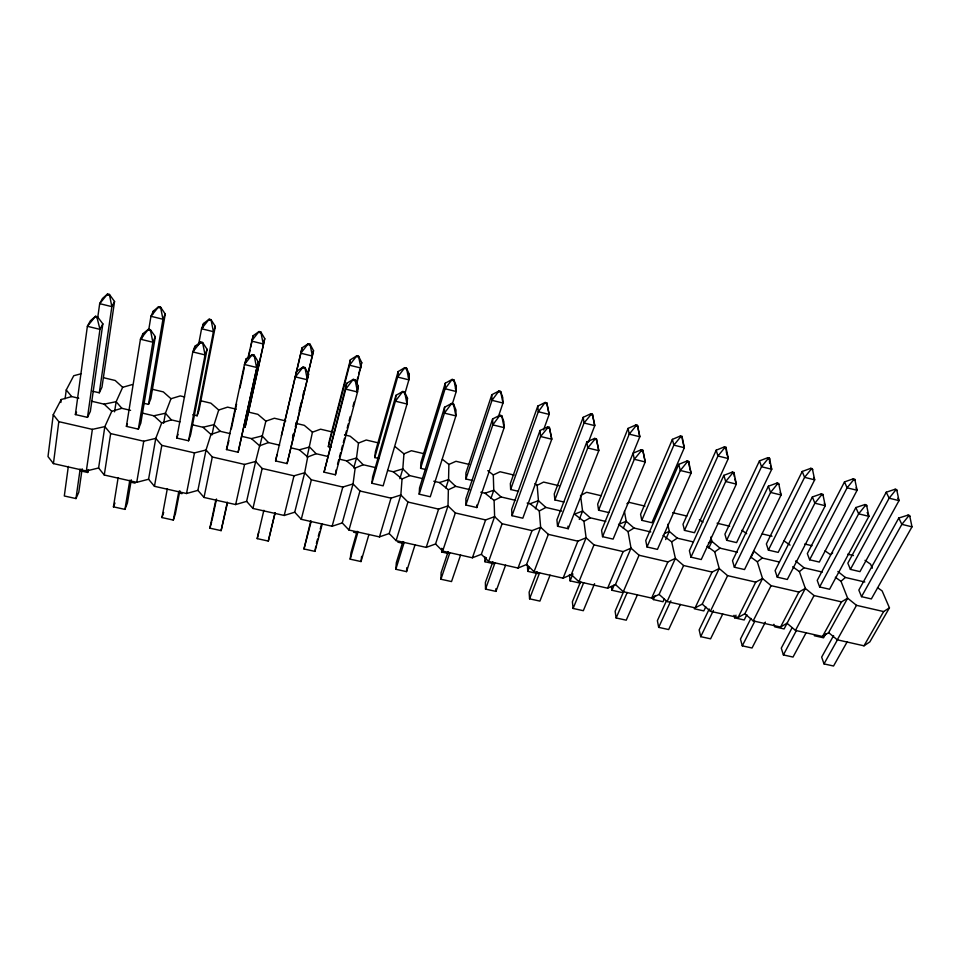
<?xml version="1.0" encoding="UTF-8"?>
<svg xmlns="http://www.w3.org/2000/svg" width="960" height="960" viewBox="0 0 960 960"><rect width="100%" height="100%" fill="white"/><g stroke="black" fill="none" stroke-linecap="round" stroke-linejoin="round"><path stroke-width="1.44" d="M465.876 505.008L465.888 498.72L492.612 418.944L499.968 415.236L501.708 415.656L503.856 421.692L504.144 427.644L476.832 507.552L465.876 505.008L492.804 424.884L492.612 418.944M472.536 480.54L465.9 478.98L465.9 473.064L491.808 394.74L498.936 391.008L500.616 391.416L502.716 397.44L502.98 403.032L498.252 417.036M425.976 469.596L420.6 468.336L420.924 462.444L445.26 383.232L452.148 379.404L453.852 379.824L456.3 385.968L456.228 391.512L452.232 404.268M444.576 407.232L444.42 413.124L455.904 415.908L453.456 403.86L451.692 403.428L444.576 407.232L419.532 487.944L419.196 494.196L430.272 496.764L455.904 415.908L455.976 410.004L453.456 403.86M445.26 383.232L445.104 388.764L456.228 391.512L453.852 379.824M419.196 494.196L444.42 413.124L451.692 403.428M420.6 468.336L445.104 388.764L452.148 379.404M433.776 481.236L439.44 482.556L448.356 489.768L448.008 505.884L435.552 543.972L426.228 547.404L396.108 540.636L389.184 533.52L400.836 494.988L402.048 478.968L393.3 471.768L387.564 470.424M442.392 459.288L448.884 464.448L448.56 479.616L445.872 487.944M460.596 555.036L451.524 581.568L440.94 579.24L441.12 572.664L448.128 551.724M448.092 553.452L441.672 552.012L441.768 548.292M402.9 541.56L396.324 562.716L395.832 569.268L406.536 571.632L406.788 567.696M395.448 446.94L403.944 453.828L402.804 468.888L399.864 478.704M407.484 398.172L407.04 404.028L383.136 485.844L371.916 483.252L372.6 477.036L395.94 395.364L402.804 391.464L404.58 391.896L407.484 398.172L406.656 401.04M378.84 458.52L374.76 457.56L375.408 451.716L398.124 371.58L404.784 367.668L406.512 368.088L409.308 374.352L408.888 379.848L404.736 394.176M395.94 395.364L395.4 401.196L407.04 404.028L404.58 391.896M398.124 371.58L397.62 377.064L408.888 379.848L406.512 368.088M371.916 483.252L395.4 401.196L402.804 391.464M374.76 457.56L397.62 377.064L404.784 367.668M357.108 531.264L351 552.66L350.184 559.176L361.02 561.564L361.608 556.356M78.756 398.232L71.7 396.576L61.224 399.516L53.256 414.696L48 456.564L53.424 463.596L86.328 470.988L98.604 467.976L104.268 475.02L136.74 482.328L148.572 479.244L154.452 486.312L186.516 493.512L197.904 490.368L206.04 449.988L210.972 434.436L220.188 431.292L230.124 433.62M60.852 402.48L61.224 399.516M53.424 463.596L58.812 421.656L53.256 414.696M65.1 398.772L66.252 389.976L73.74 375.732L80.928 373.812M339.336 459.156L346.584 460.848L355.164 468.048L353.052 483.948L342.252 522.924L332.136 526.248L301.26 519.312L294.732 512.208L304.668 472.776L307.692 456.984L316.128 453.72L327.732 456.432M344.508 434.868L350.136 436.2L358.476 443.064L356.484 458.028L353.76 467.964M68.328 466.428L64.308 495.984L75.972 498.564L78.792 492.264L82.152 468.78M75.372 414.564L87.372 326.304L90.36 320.808L95.544 316.272L97.476 316.752L102.852 323.856L90.348 411.42L87.492 417.36L75.372 414.564L76.56 412.188M97.632 318.288L99.684 303.648L102.468 298.512L107.568 293.988L109.428 294.444L114.552 301.5L101.976 387.216L99.288 392.796L92.784 391.26M75.972 498.564L80.148 469.08M87.492 417.36L99.972 329.364L102.852 323.856M358.356 386.196L357.528 391.992L335.412 474.792L324.048 472.164L346.656 383.34L353.268 379.344L355.068 379.776L358.356 386.196L356.82 391.98M331.104 447.288L328.356 446.652L329.328 440.844L350.4 359.784L356.82 355.776L358.56 356.208L361.728 362.592L356.784 383.7M86.328 470.988L92.364 429.372L104.844 426.612L111.78 411.312L121.824 408.3L130.56 410.34M80.616 470.892L87.672 472.476L88.092 469.584M99.288 392.796L111.852 306.648L114.552 301.5M346.656 383.34L345.744 389.124L357.528 391.992L355.068 379.776M350.4 359.784L349.536 365.22L360.948 368.028L358.56 356.208M98.604 467.976L104.844 426.612L110.652 433.584L143.76 441.216L155.772 438.384L161.688 422.94L171.324 419.868L179.94 421.884M324.048 472.164L345.744 389.124L353.268 379.344M328.356 446.652L349.536 365.22L356.82 355.776M104.268 475.02L110.652 433.584M114.576 411.816L116.148 401.676L122.664 387.3L132.324 384.552M335.412 474.792L336.168 469.848M131.304 479.832L127.404 503.04L124.944 509.388L113.436 506.844L118.14 477.624M126.396 426.372L140.436 339.204L142.98 333.648L148.476 329.232L150.372 329.7L155.316 336.66L140.808 423.144L138.348 429.144L126.396 426.372L127.416 423.984M142.272 338.064L142.98 333.648M148.776 329.532L150.948 316.284L153.336 311.088L158.712 306.66L160.548 307.116L165.252 314.028L150.816 398.736L148.5 404.364L144.168 403.344M310.776 520.836L303.984 548.964L314.94 551.388L315.792 546.192M152.856 314.016L153.336 311.088M124.944 509.388L129.816 480.252M138.348 429.144L152.868 342.228L155.316 336.66M148.5 404.364L162.96 319.248L165.252 314.028M136.74 482.328L143.76 441.216M148.572 479.244L155.772 438.384L161.808 445.368L194.484 452.892L206.04 449.988L212.304 456.996L244.572 464.424L255.672 461.448L259.632 445.776L268.452 442.584L279.672 445.2M163.632 423.252L165.42 413.232L170.976 398.724L180.252 395.916L184.632 396.948M154.452 486.312L161.808 445.368M179.844 490.752L175.416 513.696L173.328 520.08L161.952 517.572L167.328 488.688M176.76 438.048L192.792 351.936L194.916 346.32L200.688 342.012L202.572 342.468L207.084 349.284L190.632 434.736L188.556 440.772L176.76 438.048L178.056 434.424M194.1 350.676L194.916 346.32M198.552 344.748L201.564 328.752L203.544 323.496L209.196 319.176L211.008 319.632L215.316 326.4L199.056 410.112L197.112 415.788L192.828 414.78M202.716 327.912L203.544 323.496M333.252 432.192L320.592 429.192L312.444 432.18L307.08 457.08M173.328 520.08L178.86 491.28M188.556 440.772L205.056 354.912L207.084 349.284M197.112 415.788L213.42 331.68L215.316 326.4M186.516 493.512L194.484 452.892M211.992 434.916L214.08 424.632L218.712 410.016L227.604 407.136L236.244 409.188M877.524 587.664L882.12 590.892L889.44 607.836L883.632 611.568L856.5 605.328L847.632 598.188L841.512 601.872L814.044 595.548L805.344 588.408L798.876 592.056L771.084 585.66L762.54 578.532L755.736 582.12L727.608 575.652L719.22 568.524L712.08 572.064L683.604 565.512L675.384 558.396L667.884 561.888L639.06 555.252L631.02 548.148L623.148 551.592L593.976 544.872L586.104 537.78L577.86 541.164L548.328 534.36L540.636 527.268L532.02 530.616L502.116 523.728L494.616 516.648L485.604 519.924L455.328 512.952L448.008 505.884L438.6 509.1L407.94 502.044L400.836 494.988L391.008 498.144L359.964 490.992L353.052 483.948L342.816 487.044L311.376 479.808L304.668 472.776L294 475.8L262.152 468.468L255.672 461.448L246.624 501.36L235.668 504.564L204.012 497.448L212.304 456.996M227.472 502.956L221.112 530.64L209.868 528.156L215.904 499.608M226.476 449.556L244.452 364.488L246.168 358.824L252.228 354.612L254.076 355.068L258.168 361.752L238.128 452.256L226.476 449.556L227.904 444.696M212.004 520.332L216.516 499.008M228.252 443.484L228.876 440.556M231.348 428.88L236.592 404.064M239.988 388.02L244.308 367.584M244.932 364.656L246.168 358.824M247.788 358.62L253.128 335.748L259.032 331.536L260.832 331.98L264.744 338.616L245.112 427.08L264.744 338.616M248.484 357.576L250.032 350.304M250.644 347.388L253.128 335.748M304.908 367.5L307.38 379.8L295.428 376.896L296.736 371.16L303.072 367.056L304.908 367.5L308.592 374.052L287.076 463.596L275.568 460.932L276.972 454.8M281.376 435.6L302.064 347.844L308.232 343.728L310.008 344.172L313.536 350.676L306.816 379.128M287.076 463.596L308.592 374.052M293.46 433.896L292.524 438.228L293.568 433.896M221.112 530.64L227.292 502.176M238.128 452.256L258.168 361.752M258.696 532.176L257.208 538.62L268.308 541.08L275.004 512.784M302.064 347.844L300.84 353.22L312.396 356.064L310.008 344.172M295.428 376.896L303.072 367.056M275.568 460.932L300.84 353.22L308.232 343.728M235.668 504.564L244.572 464.424M259.824 446.064L265.86 421.164L274.38 418.236L285.768 420.936M294.732 512.208L284.208 515.472L252.936 508.452L262.152 468.468M257.208 538.62L263.868 510.288M307.644 375.072L313.536 350.676M295.32 426.696L296.364 422.364M299.148 410.844L301.248 402.192M302.988 394.98L304.032 390.66M268.308 541.08L275.124 512.928M284.208 515.472L294 475.8M301.26 519.312L311.376 479.808M303.984 548.964L311.172 521.436M356.748 381.36L357.888 377.028M358.656 374.136L359.808 369.804M360.576 366.924L361.728 362.592M316.392 543.456L317.544 539.136M318.312 536.268L319.464 531.948M320.232 529.068L321.384 524.748M337.524 464.28L338.676 459.936M339.456 457.044L340.608 452.712M341.376 449.82L342.54 445.476M343.308 442.584L344.472 438.252M345.24 435.36L346.392 431.016M347.172 428.124L348.324 423.792M349.092 420.9L350.256 416.556M352.956 406.44L354.108 402.096M314.94 551.388L322.284 523.932M332.136 526.248L342.816 487.044M389.184 533.52L379.476 536.892L348.972 530.04L359.964 490.992M209.868 528.156L211.704 521.748M350.184 559.176L357.972 531.96M408.48 377.208L409.308 374.352M252.228 354.612L244.452 364.488L256.56 367.44L254.076 355.068M259.032 331.536L251.52 341.064L263.232 343.956L260.832 331.98M361.02 561.564L368.94 534.432M379.476 536.892L391.008 498.144M396.108 540.636L407.94 502.044M395.832 569.268L404.208 542.352M455.424 388.788L456.3 385.968M406.536 571.632L415.044 544.788M426.228 547.404L438.6 509.1M441.672 552.012L442.584 549.252M465.9 478.98L491.988 400.32L491.808 394.74M480.828 492.228L485.028 493.212L494.1 500.436L494.616 516.648L481.344 554.304L472.416 557.784L442.656 551.1L455.328 512.952M440.94 579.24L449.88 552.624M161.952 517.572L163.692 512.472M490.92 498.456L493.776 490.224L493.296 474.948L487.788 470.64M472.416 557.784L485.604 519.924M543.552 429.924L549.156 414.408L546.804 402.864L545.136 402.456L537.78 406.104L510.348 483.54L510.648 489.504L518.52 491.352M493.68 563.7L484.98 561.744L486.432 557.652M510.648 489.504L538.296 411.732L545.136 402.456M527.16 503.064L530.064 503.748L539.292 510.972L540.636 527.268L526.596 564.504L518.028 568.044L488.64 561.432L502.116 523.728M492.828 561.78L485.388 582.48L485.52 589.092L495.972 591.396L505.596 565.152M540.024 430.512L511.668 509.364L512.004 515.7L522.816 518.196L551.772 439.224L549.336 427.32L547.62 426.9L540.024 430.512L540.576 436.5L512.004 515.7M485.52 589.092L495.012 562.776M200.688 342.012L192.792 351.936L205.056 354.912L202.572 342.468M209.196 319.176L201.564 328.752L213.42 331.68L211.008 319.632M535.428 508.836L538.44 500.688L537.18 485.328L534.936 483.6M518.028 568.044L532.02 530.616M588.324 442.38L594.768 425.652L592.416 414.18L590.772 413.772L583.2 417.324L554.268 493.908L554.88 499.908L563.952 502.032M537.828 573.612L527.784 571.356L529.32 567.312M554.88 499.908L584.04 423L590.904 414.636L590.772 413.772M605.784 521.448L590.208 517.8L582.588 511.044L574.56 514.152L583.944 521.376L586.104 537.78L571.296 574.584L563.1 578.172L534.06 571.644L548.328 534.36M537 571.716L529.14 592.188L529.572 598.824L539.904 601.104L550.068 575.148M586.848 441.936L556.908 519.888L557.556 526.248L568.236 528.72L598.788 450.66L596.364 438.828L594.672 438.408L586.848 441.936L587.736 447.972L557.556 526.248M529.572 598.824L539.604 572.796M579.276 519.408L582.588 511.044L580.548 495.588L586.656 492.288L601.14 495.72M563.1 578.172L577.86 541.164M113.436 506.844L114.96 503.04M602.556 536.676L634.308 459.288L633.084 453.216L641.136 449.772L642.804 450.192L645.228 461.952L613.104 539.112L602.556 536.676L601.596 530.268L639.816 436.752L637.476 425.352L635.856 424.944L628.068 428.412L597.684 504.144L598.584 510.18L608.832 512.592M580.032 583.092L570.108 580.86L572.904 573.924M598.584 510.18L629.22 434.136L636.036 425.82L635.856 424.944M650.784 531.972L633.996 528.036L626.208 521.268L618.54 524.424L628.068 531.66L631.02 548.148L615.468 584.556L607.632 588.192L578.94 581.736L593.976 544.872M580.656 581.532L572.388 601.788L573.108 608.448L583.32 610.704L594.564 583.68M573.108 608.448L583.668 582.708M623.316 528.168L626.208 521.268L624.432 511.38M607.632 588.192L623.148 551.592M672.396 439.368L640.584 514.26L641.784 520.332L651.912 522.72L684.324 447.72L681.984 436.38L680.388 435.984L672.396 439.368L673.86 445.14L641.784 520.332M621.768 592.476L611.952 590.268L614.292 584.772M663.06 535.392L671.664 541.824L675.384 558.396L659.112 594.396L651.636 598.08L623.292 591.708L639.06 555.252M623.796 591.24L615.132 611.28L616.14 617.964L626.232 620.184L637.428 594.792M678.744 464.352L645.756 540.54L647.016 546.972L657.444 549.384L691.08 473.1L688.668 461.412L687.012 461.004L678.744 464.352L680.292 470.472L647.016 546.972M616.14 617.964L627.216 592.5M665.688 539.556L669.312 531.384L667.716 524.28M716.196 450.192L683.004 524.268L684.48 530.376L694.488 532.728L728.292 458.556L725.964 447.288L724.38 446.892L716.196 450.192L717.96 456L684.48 530.376M87.672 472.476L88.74 470.112M651.636 598.08L667.884 561.888M664.26 599.028L663.024 601.74L653.328 599.556L655.164 595.488M148.476 329.232L140.436 339.204L152.868 342.228L150.372 329.7M158.712 306.66L150.948 316.284L162.96 319.248L160.548 307.116M666.444 600.828L657.384 620.652L658.68 627.36L668.652 629.568L680.34 604.44M723.84 475.356L689.388 550.68L690.948 557.148L701.244 559.536L736.356 484.104L733.956 472.488L732.324 472.092L723.84 475.356L725.712 481.524L690.948 557.148M707.112 546.24L714.744 551.868L719.22 568.524L702.252 604.128L695.112 607.86L667.104 601.56L683.604 565.512M658.68 627.36L670.86 600.852M708.768 548.112L711.924 541.368L710.772 537.084M759.468 460.896L724.92 534.156L726.672 540.288L736.572 542.616L771.732 469.26L769.416 458.052L767.856 457.668L759.468 460.896L761.52 466.74L726.672 540.288M695.112 607.86L712.08 572.064M705.768 606.888L703.836 610.908L694.236 608.748M709.236 609.012L699.156 629.916L700.716 636.66L710.58 638.832L722.76 613.98M768.384 486.216L732.504 560.7L734.352 567.204L744.528 569.556L781.08 494.988L778.692 483.432L777.072 483.036L768.384 486.216L770.568 492.432L734.352 567.204M750.684 556.968L757.32 561.792L762.54 578.532L744.876 613.74L738.072 617.508L710.4 611.292L727.608 575.652M700.716 636.66L713.424 610.428M750.768 557.916L754.032 551.244L762.288 558.036L779.364 562.032M802.224 471.468L766.368 543.936L768.384 550.104L778.176 552.396L814.668 479.832L812.352 468.696L810.804 468.312L802.224 471.468L804.576 477.348L768.384 550.104M746.856 614.664L744.192 619.98L734.7 617.844L736.02 615.18M738.072 617.508L755.736 582.12M750.924 618.396L740.46 639.084L742.284 645.84L752.04 648L765.36 622.116M812.376 496.956L775.104 570.612L777.252 577.14L787.308 579.468L825.252 505.728L822.864 494.244L821.28 493.86L812.376 496.956L814.872 503.196L777.252 577.14M744.876 613.74L753.18 620.904L771.084 585.66M742.284 645.84L754.836 621.192M844.488 481.908L807.336 553.596L809.628 559.788L819.3 562.068L857.088 490.284L854.772 479.22L853.248 478.836L844.488 481.908L847.104 487.824L809.628 559.788M753.18 620.904L780.54 627.06L798.876 592.056M792.144 627.672L781.284 648.144L783.384 654.924L793.02 657.06L806.136 632.724M855.852 507.552L817.224 580.392L819.636 586.956L829.572 589.26L868.896 516.336L866.508 504.924L864.936 504.54L855.852 507.552L858.636 513.84L819.636 586.956M780.54 627.06L787.008 623.244L795.468 630.42L814.044 595.548M783.384 654.924L796.392 630.54M95.544 316.272L87.372 326.304L99.972 329.364L97.032 317.58L97.476 316.752M107.568 293.988L99.684 303.648L111.852 306.648L109.428 294.444M886.248 492.228L847.848 563.16L850.392 569.376L859.956 571.632L899.004 500.616L896.7 489.612L895.188 489.228L886.248 492.228L889.14 498.192L899.004 500.616L897.816 498.228M850.392 569.376L889.14 498.192L895.644 490.14L897.156 490.512M795.468 630.42L822.504 636.492L841.512 601.872M825.708 633.9L823.56 637.812L814.284 635.724M822.504 636.492L828.648 632.628L847.632 598.188L840.996 581.304L835.332 577.272M833.604 635.58L821.664 657.108L824.016 663.9L833.544 666.012L847.116 641.94M898.788 518.028L858.84 590.076L861.528 596.664L871.356 598.932L912 526.824L909.624 515.472L908.076 515.1L898.788 518.028L901.86 524.352L912 526.824M828.648 632.628L837.264 639.816L856.5 605.328M824.016 663.9L837.48 639.768M861.528 596.664L901.86 524.352L908.556 516.06L910.116 516.444M837.264 639.816L863.988 645.816L883.632 611.568M889.44 607.836L869.82 641.916L863.988 645.816M821.28 493.86L821.664 494.808L814.872 503.196L825.252 505.728L824.232 503.22M853.248 478.836L853.656 479.736L847.104 487.824L857.088 490.284L856.008 487.92M864.936 504.54L865.38 505.5L858.636 513.84L868.896 516.336L867.18 512.556M767.856 457.668L768.18 458.556L761.52 466.74L771.732 469.26L770.46 465.744M777.072 483.036L777.42 483.984L770.568 492.432L781.08 494.988L780.18 492.492M810.804 468.312L811.176 469.212L804.576 477.348L814.668 479.832L813.696 477.48M687.012 461.004L687.264 461.94L680.292 470.472L691.08 473.1L689.772 468.192M724.38 446.892L724.656 447.78L717.96 456L728.292 458.556L726.456 452.736L725.964 447.288M732.324 472.092L732.624 473.028L725.712 481.524L736.356 484.104L734.796 479.172M641.136 449.772L641.328 450.708L634.308 459.288L645.228 461.952L642.804 450.192M680.388 435.984L680.616 436.86L673.86 445.14L684.324 447.72L683.172 443.388M547.62 426.9L547.716 427.812L540.576 436.5L551.772 439.224L549.336 427.32M594.672 438.408L594.816 439.332L587.736 447.972L598.788 450.66L596.364 438.828M498.936 391.008L491.988 400.32L502.98 403.032L500.616 391.416M499.968 415.236L492.804 424.884L504.144 427.644L501.708 415.656M840.996 581.304L845.364 577.464L864.828 582.012M832.704 552.924L830.544 554.712L825.06 550.86M773.916 624.264L774.708 626.832L784.092 628.944L805.344 588.408L799.404 571.608L804.072 567.804L822.348 572.076M757.32 561.792L762.288 558.036M714.744 551.868L720.024 548.16L737.292 552.192M671.664 541.824L677.256 538.164L693.276 541.908M628.068 531.66L633.996 528.036M626.892 503.712L629.208 502.38L644.964 506.112M583.944 521.376L590.208 517.8M539.292 510.972L545.892 507.444L561.66 511.128M537.18 485.328L543.6 482.076L558.924 485.712M494.1 500.436L501.048 496.956L515.556 500.352M493.296 474.948L500.04 471.744L514.128 475.092M448.356 489.768L455.652 486.348L469.644 489.612M708.42 543L711.924 541.368L720.024 548.16M448.884 464.448L455.976 461.292L468.804 464.34M402.048 478.968L409.716 475.608L422.46 478.584M664.428 533.52L669.312 531.384L677.256 538.164M403.944 453.828L411.384 450.72L424.368 453.804M355.164 468.048L363.204 464.736L376.104 467.748M358.476 443.064L366.252 440.016L378.768 442.992M530.064 503.748L538.44 500.688L545.892 507.444M485.028 493.212L493.776 490.224L501.048 496.956M439.44 482.556L448.56 479.616L455.652 486.348M393.3 471.768L402.804 468.888L409.716 475.608M346.584 460.848L356.484 458.028L363.204 464.736M290.892 447.828L299.304 449.796L309.6 447.036L316.128 453.72M241.488 436.272L251.424 438.6L262.14 435.912L268.452 442.584M192.876 424.908L202.944 427.26L214.08 424.632L220.188 431.292M142.212 413.064L153.852 415.788L165.42 413.232L171.324 419.868M91.452 401.196L104.136 404.16L116.148 401.676L121.824 408.3M129.54 481.884L135.12 483.144M179.256 493.056L182.004 493.668M353.556 532.212L357.492 533.1M397.872 542.172L403.068 543.336M58.812 421.656L92.364 429.372M103.788 377.784L115.2 380.484L122.664 387.3M152.064 389.232L163.332 391.896L170.976 398.724M200.676 400.752L210.888 403.176L218.712 410.016M247.776 411.924L257.868 414.324L265.86 421.164M295.74 423.3L304.284 425.328L312.444 432.18M672.696 512.688L686.856 516.048M717.072 523.212L729.672 526.2M762.3 533.94L771.996 536.232M804.768 544.008L811.992 545.724M847.716 554.196L853.44 555.552M95.1 317.112L97.032 317.58M148.092 330.072L150 330.54M200.376 342.864L202.26 343.32M251.964 355.476L253.824 355.932M302.88 367.932L304.716 368.376M353.124 380.22L354.936 380.664M402.72 392.352L404.508 392.784M451.68 404.328L453.444 404.748M500.004 416.136L501.744 416.568M547.716 427.812L549.432 428.232M594.816 439.332L596.52 439.74M641.328 450.708L643.008 451.116M687.264 461.94L688.92 462.348M732.624 473.028L734.256 473.436M777.42 483.984L779.028 484.38M821.664 494.808L823.26 495.204M865.38 505.5L866.952 505.884M107.148 294.768L109.008 295.236M158.352 307.452L160.2 307.92M208.896 319.98L210.72 320.436M258.792 332.34L260.592 332.784M308.052 344.556L309.828 344.988M356.688 356.604L358.44 357.036M404.712 368.496L406.44 368.928M452.136 380.256L453.84 380.676M498.972 391.86L500.652 392.268M545.22 403.32L546.888 403.728L549.156 414.408L538.296 411.732L537.78 406.104M590.904 414.636L592.548 415.044L594.768 425.652L584.04 423L583.2 417.324M636.036 425.82L637.656 426.216M680.616 436.86L682.224 437.256M724.656 447.78L726.24 448.164M768.18 458.556L769.74 458.952M811.176 469.212L812.724 469.596M853.656 479.736L855.192 480.12M865.02 560.328L870.576 564.18L872.304 568.188M783.96 540.804L790.056 545.136M741.888 530.256L746.7 533.724M792.684 566.772L799.404 571.608M699.384 519.6L702.948 522.192M837.888 571.5L845.364 577.464M795.66 561L804.072 567.804M299.304 449.796L307.692 456.984M251.424 438.6L259.632 445.776M702.252 604.128L710.4 611.292M202.944 427.26L210.972 434.436M659.112 594.396L667.104 601.56M153.852 415.788L161.688 422.94M615.468 584.556L623.292 591.708M571.296 574.584L578.94 581.736M104.136 404.16L111.78 411.312M526.596 564.504L534.06 571.644M481.344 554.304L488.64 561.432M435.552 543.972L442.656 551.1M342.252 522.924L348.972 530.04M246.624 501.36L252.936 508.452M197.904 490.368L204.012 497.448M66.252 389.976L71.7 396.576M895.188 489.228L895.644 490.14M908.076 515.1L908.556 516.06M734.004 615.288L734.7 617.844M628.068 428.412L629.22 434.136L639.816 436.752L637.476 425.352M652.836 597.024L653.328 599.556M592.416 414.18L592.548 415.044M611.376 586.476L611.952 590.268M681.984 436.38L682.788 441.948M688.668 461.412L689.448 466.956M567.948 526.176L568.236 528.72M569.424 574.572L570.108 580.86M546.804 402.864L546.888 403.728M733.956 472.488L734.292 476.568M527.376 565.092L527.784 571.356M769.416 458.052L769.608 463.404M495.888 588.756L495.972 591.396M484.872 556.752L484.98 561.744M476.796 505.032L476.832 507.552"/></g></svg>
